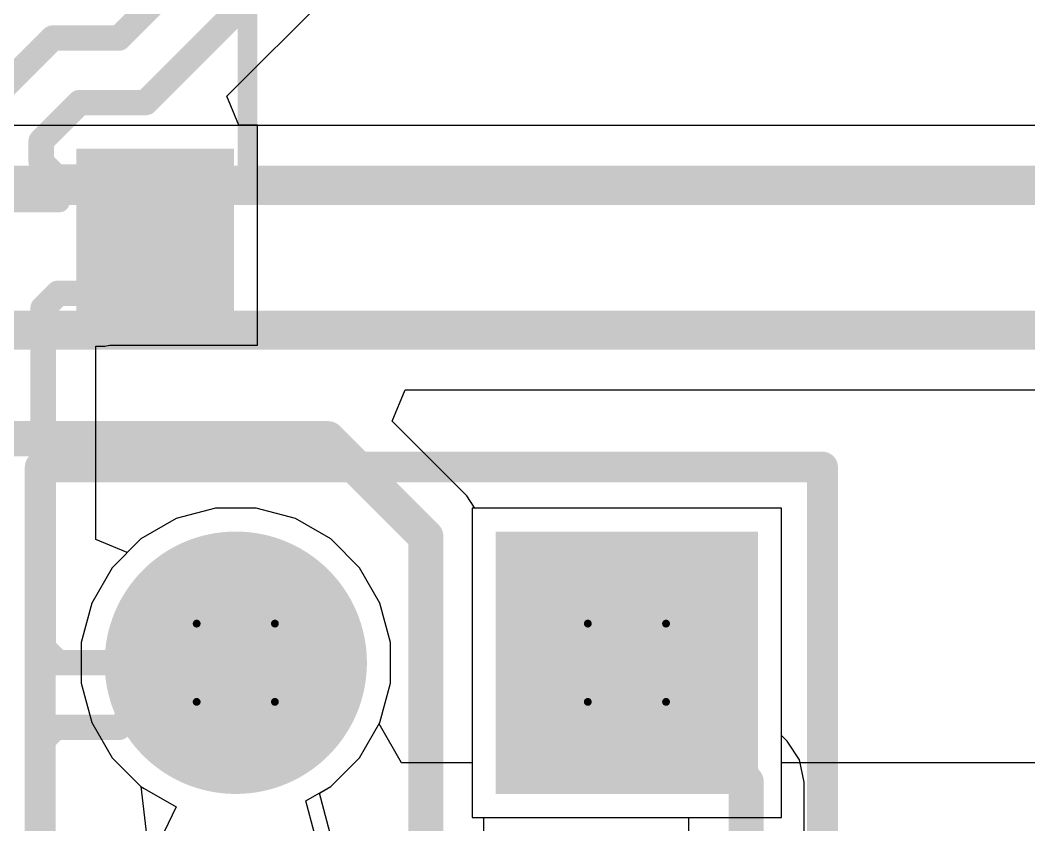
# Model space of a CAD drawing. Header units: inches. Extents: x 0 to 5401, y 0 to 5414.
# Drawn here: x 53.64 to 60.19, y 94.8 to 100.02 of the extents above; entities that cross this region are included whole.
import ezdxf

# ---------------------------------------------------------------- set-up
doc = ezdxf.new("R2010")
doc.units = ezdxf.units.IN
for name, color, linetype in [('Bottom Layer', 5, 'Continuous'), ('Bottom Solder', 6, 'Continuous'), ('Drill Drawing', 1, 'Continuous'), ('Layer 1', 16, 'Continuous'), ('Layer 2', 76, 'Continuous'), ('Multi-Layer', 9, 'Continuous'), ('Pad Holes', 156, 'Continuous'), ('Top Layer', 1, 'Continuous'), ('Top Overlay', 2, 'Continuous'), ('Top Paste', 8, 'Continuous'), ('Top Solder', 216, 'Continuous')]:
    doc.layers.add(name, color=color, linetype=linetype)

# ---------------------------------------------------------------- blocks, each defined once
blk = doc.blocks.new('HDR1X2__191')
at = {"layer": 'Bottom Layer'}
blk.add_hatch(color=5, dxfattribs=at).paths.add_polyline_path([(-0.75, 0.75), (0.75, 0.75), (0.75, -0.75), (-0.75, -0.75)])
h = blk.add_hatch(color=5, dxfattribs=at)
edge = h.paths.add_edge_path()
edge.add_arc((2.54, 0), 0.75, 0, 360)
at = {"layer": 'Bottom Solder'}
blk.add_hatch(color=6, dxfattribs=at).paths.add_polyline_path([(-0.8516, 0.8516), (0.8516, 0.8516), (0.8516, -0.8516), (-0.8516, -0.8516)])
h = blk.add_hatch(color=6, dxfattribs=at)
edge = h.paths.add_edge_path()
edge.add_arc((2.54, 0), 0.8516, 0, 360)
at = {"layer": 'Layer 1'}
blk.add_hatch(color=16, dxfattribs=at).paths.add_polyline_path([(-0.75, 0.75), (0.75, 0.75), (0.75, -0.75), (-0.75, -0.75)])
h = blk.add_hatch(color=16, dxfattribs=at)
edge = h.paths.add_edge_path()
edge.add_arc((2.54, 0), 0.75, 0, 360)
at = {"layer": 'Layer 2'}
blk.add_hatch(color=76, dxfattribs=at).paths.add_polyline_path([(-0.75, 0.75), (0.75, 0.75), (0.75, -0.75), (-0.75, -0.75)])
h = blk.add_hatch(color=76, dxfattribs=at)
edge = h.paths.add_edge_path()
edge.add_arc((2.54, 0), 0.75, 0, 360)
at = {"layer": 'Multi-Layer'}
blk.add_hatch(color=9, dxfattribs=at).paths.add_polyline_path([(-0.75, 0.75), (0.75, 0.75), (0.75, -0.75), (-0.75, -0.75)])
h = blk.add_hatch(color=9, dxfattribs=at)
edge = h.paths.add_edge_path()
edge.add_arc((2.54, 0), 0.75, 0, 360)
at = {"layer": 'Pad Holes'}
h = blk.add_hatch(color=7, dxfattribs=at)
edge = h.paths.add_edge_path()
edge.add_arc((0, 0), 0.45, 0, 360)
h = blk.add_hatch(color=7, dxfattribs=at)
edge = h.paths.add_edge_path()
edge.add_arc((2.54, 0), 0.45, 0, 360)
at = {"layer": 'Top Layer'}
blk.add_hatch(color=1, dxfattribs=at).paths.add_polyline_path([(-0.75, 0.75), (0.75, 0.75), (0.75, -0.75), (-0.75, -0.75)])
h = blk.add_hatch(color=1, dxfattribs=at)
edge = h.paths.add_edge_path()
edge.add_arc((2.54, 0), 0.75, 0, 360)
at = {"layer": 'Top Solder'}
blk.add_hatch(color=216, dxfattribs=at).paths.add_polyline_path([(-0.8516, 0.8516), (0.8516, 0.8516), (0.8516, -0.8516), (-0.8516, -0.8516)])
h = blk.add_hatch(color=216, dxfattribs=at)
edge = h.paths.add_edge_path()
edge.add_arc((2.54, 0), 0.8516, 0, 360)
at = {"layer": 'Top Overlay'}
for points in [[(3.81, 1.27, 0.2, 0.2, 0), (-1.27, 1.27, 0.2, 0.2, 0)], [(-1.27, 1.27, 0.2, 0.2, 0), (-1.27, -1.27, 0.2, 0.2, 0)], [(3.81, 1.27, 0.2, 0.2, 0), (3.81, -1.27, 0.2, 0.2, 0)], [(3.81, -1.27, 0.2, 0.2, 0), (-1.27, -1.27, 0.2, 0.2, 0)]]:
    blk.add_lwpolyline(points, format="xyseb", dxfattribs=at)
for points in [[(-1.32, 1.27, 0.1, 0.1, 1), (-1.22, 1.27, 0.1, 0.1, 1)], [(-1.32, 1.27, 0.1, 0.1, 1), (-1.22, 1.27, 0.1, 0.1, 1)], [(3.76, 1.27, 0.1, 0.1, 1), (3.86, 1.27, 0.1, 0.1, 1)], [(3.76, 1.27, 0.1, 0.1, 1), (3.86, 1.27, 0.1, 0.1, 1)], [(-1.32, -1.27, 0.1, 0.1, 1), (-1.22, -1.27, 0.1, 0.1, 1)], [(-1.32, -1.27, 0.1, 0.1, 1), (-1.22, -1.27, 0.1, 0.1, 1)], [(3.76, -1.27, 0.1, 0.1, 1), (3.86, -1.27, 0.1, 0.1, 1)], [(3.76, -1.27, 0.1, 0.1, 1), (3.86, -1.27, 0.1, 0.1, 1)]]:
    blk.add_lwpolyline(points, format="xyseb", close=True, dxfattribs=at)
blk = doc.blocks.new('SOT_23_220')
at = {"layer": 'Top Layer'}
for points in [[(-0.41, 1.46), (0.41, 1.46), (0.41, 0.54), (-0.41, 0.54)], [(-1.36, -0.54), (-0.54, -0.54), (-0.54, -1.46), (-1.36, -1.46)], [(0.54, -0.54), (1.36, -0.54), (1.36, -1.46), (0.54, -1.46)]]:
    blk.add_hatch(color=1, dxfattribs=at).paths.add_polyline_path(points)
at = {"layer": 'Top Paste'}
for points in [[(-0.41, 1.46), (0.41, 1.46), (0.41, 0.54), (-0.41, 0.54)], [(-1.36, -0.54), (-0.54, -0.54), (-0.54, -1.46), (-1.36, -1.46)], [(0.54, -0.54), (1.36, -0.54), (1.36, -1.46), (0.54, -1.46)]]:
    blk.add_hatch(color=8, dxfattribs=at).paths.add_polyline_path(points)
at = {"layer": 'Top Solder'}
for points in [[(-0.5116, 1.5616), (0.5116, 1.5616), (0.5116, 0.4384), (-0.5116, 0.4384)], [(-1.4616, -0.4384), (-0.4384, -0.4384), (-0.4384, -1.5616), (-1.4616, -1.5616)], [(0.4384, -0.4384), (1.4616, -0.4384), (1.4616, -1.5616), (0.4384, -1.5616)]]:
    blk.add_hatch(color=216, dxfattribs=at).paths.add_polyline_path(points)
at = {"layer": 'Top Overlay'}
for points in [[(-1.5494, -0.5842, 0.127, 0.127, 0), (-1.5494, 0.8128, 0.127, 0.127, 0)], [(-1.5494, 0.8128, 0.127, 0.127, 0), (-0.5588, 0.8128, 0.127, 0.127, 0)], [(0.5588, 0.8128, 0.127, 0.127, 0), (1.5494, 0.8128, 0.127, 0.127, 0)], [(1.5494, -0.5842, 0.127, 0.127, 0), (1.5494, 0.8128, 0.127, 0.127, 0)], [(-0.3302, -0.7874, 0.127, 0.127, 0), (0.3302, -0.7874, 0.127, 0.127, 0)], [(-1.6764, -1.0414, 0.127, 0.127, 0), (-1.5494, -1.1684, 0.127, 0.127, 0)], [(-1.6764, -1.2954, 0.127, 0.127, 0), (-1.6764, -1.0414, 0.127, 0.127, 0)], [(-1.6764, -1.2954, 0.127, 0.127, 0), (-1.5494, -1.1684, 0.127, 0.127, 0)]]:
    blk.add_lwpolyline(points, format="xyseb", dxfattribs=at)
for points in [[(-1.5812, 0.8128, 0.0635, 0.0635, 1), (-1.5176, 0.8128, 0.0635, 0.0635, 1)], [(-1.5812, 0.8128, 0.0635, 0.0635, 1), (-1.5176, 0.8128, 0.0635, 0.0635, 1)], [(-0.5905, 0.8128, 0.0635, 0.0635, 1), (-0.5271, 0.8128, 0.0635, 0.0635, 1)], [(0.5271, 0.8128, 0.0635, 0.0635, 1), (0.5905, 0.8128, 0.0635, 0.0635, 1)], [(1.5176, 0.8128, 0.0635, 0.0635, 1), (1.5812, 0.8128, 0.0635, 0.0635, 1)], [(1.5176, 0.8128, 0.0635, 0.0635, 1), (1.5812, 0.8128, 0.0635, 0.0635, 1)], [(-1.5812, -0.5842, 0.0635, 0.0635, 1), (-1.5176, -0.5842, 0.0635, 0.0635, 1)], [(1.5176, -0.5842, 0.0635, 0.0635, 1), (1.5812, -0.5842, 0.0635, 0.0635, 1)], [(-0.3619, -0.7874, 0.0635, 0.0635, 1), (-0.2984, -0.7874, 0.0635, 0.0635, 1)], [(0.2984, -0.7874, 0.0635, 0.0635, 1), (0.3619, -0.7874, 0.0635, 0.0635, 1)], [(-1.7082, -1.0414, 0.0635, 0.0635, 1), (-1.6446, -1.0414, 0.0635, 0.0635, 1)], [(-1.7082, -1.0414, 0.0635, 0.0635, 1), (-1.6446, -1.0414, 0.0635, 0.0635, 1)], [(-1.5812, -1.1684, 0.0635, 0.0635, 1), (-1.5176, -1.1684, 0.0635, 0.0635, 1)], [(-1.5812, -1.1684, 0.0635, 0.0635, 1), (-1.5176, -1.1684, 0.0635, 0.0635, 1)], [(-1.7082, -1.2954, 0.0635, 0.0635, 1), (-1.6446, -1.2954, 0.0635, 0.0635, 1)], [(-1.7082, -1.2954, 0.0635, 0.0635, 1), (-1.6446, -1.2954, 0.0635, 0.0635, 1)]]:
    blk.add_lwpolyline(points, format="xyseb", close=True, dxfattribs=at)

msp = doc.modelspace()

# ---------------------------------------------------------------- linework, layer by layer
at = {"layer": 'Bottom Layer'}
for p, q in [((81.6675, 99.3403), (48.7335, 99.3403)), ((56.057, 97.4203), (56.1412, 97.6235)), ((56.1412, 97.6235), (71.9268, 97.6235)), ((56.5417, 96.9357), (56.057, 97.4203)), ((56.5943, 96.857), (56.5417, 96.9357)), ((58.5858, 96.857), (56.5943, 96.857)), ((58.5858, 94.849), (58.5858, 96.857)), ((56.6517, 92.8786), (56.6517, 94.849)), ((56.6517, 94.849), (58.5858, 94.849))]:
    msp.add_line(p, q, dxfattribs=at)
for points in [[(48.7335, 98.9518, 0.254, 0.254, 0), (81.6675, 98.9518, 0.254, 0.254, 0)], [(48.8361, 98.012, 0.254, 0.254, 0), (80.5744, 98.012, 0.254, 0.254, 0)], [(51.0212, 97.3069, 0.2286, 0.2286, 0), (55.6394, 97.3069, 0.2286, 0.2286, 0)], [(55.6394, 97.3069, 0.2286, 0.2286, 0), (56.2762, 96.6701, 0.2286, 0.2286, 0)], [(56.2762, 91.9751, 0.2286, 0.2286, 0), (56.2762, 96.6701, 0.2286, 0.2286, 0)]]:
    msp.add_lwpolyline(points, format="xyseb", dxfattribs=at)
for points in [[(55.5823, 97.3069, 0.1143, 0.1143, 1), (55.6966, 97.3069, 0.1143, 0.1143, 1)], [(55.5823, 97.3069, 0.1143, 0.1143, 1), (55.6966, 97.3069, 0.1143, 0.1143, 1)], [(56.219, 96.6701, 0.1143, 0.1143, 1), (56.3333, 96.6701, 0.1143, 0.1143, 1)], [(56.219, 96.6701, 0.1143, 0.1143, 1), (56.3333, 96.6701, 0.1143, 0.1143, 1)]]:
    msp.add_lwpolyline(points, format="xyseb", close=True, dxfattribs=at)
at = {"layer": 'Drill Drawing'}
for points in [[(54.7878, 96.107, 0.0508, 0.0508, 0), (55.2958, 96.107, 0.0508, 0.0508, 0)], [(54.7878, 95.599, 0.0508, 0.0508, 0), (54.7878, 96.107, 0.0508, 0.0508, 0)], [(55.2958, 95.599, 0.0508, 0.0508, 0), (55.2958, 96.107, 0.0508, 0.0508, 0)], [(57.3278, 96.107, 0.0508, 0.0508, 0), (57.8358, 96.107, 0.0508, 0.0508, 0)], [(57.3278, 95.599, 0.0508, 0.0508, 0), (57.3278, 96.107, 0.0508, 0.0508, 0)], [(57.8358, 95.599, 0.0508, 0.0508, 0), (57.8358, 96.107, 0.0508, 0.0508, 0)], [(54.7878, 95.599, 0.0508, 0.0508, 0), (55.2958, 95.599, 0.0508, 0.0508, 0)], [(57.3278, 95.599, 0.0508, 0.0508, 0), (57.8358, 95.599, 0.0508, 0.0508, 0)]]:
    msp.add_lwpolyline(points, format="xyseb", dxfattribs=at)
for points in [[(54.7751, 96.107, 0.0254, 0.0254, 1), (54.8005, 96.107, 0.0254, 0.0254, 1)], [(54.7751, 96.107, 0.0254, 0.0254, 1), (54.8005, 96.107, 0.0254, 0.0254, 1)], [(55.2831, 96.107, 0.0254, 0.0254, 1), (55.3085, 96.107, 0.0254, 0.0254, 1)], [(55.2831, 96.107, 0.0254, 0.0254, 1), (55.3085, 96.107, 0.0254, 0.0254, 1)], [(57.3151, 96.107, 0.0254, 0.0254, 1), (57.3405, 96.107, 0.0254, 0.0254, 1)], [(57.3151, 96.107, 0.0254, 0.0254, 1), (57.3405, 96.107, 0.0254, 0.0254, 1)], [(57.8231, 96.107, 0.0254, 0.0254, 1), (57.8485, 96.107, 0.0254, 0.0254, 1)], [(57.8231, 96.107, 0.0254, 0.0254, 1), (57.8485, 96.107, 0.0254, 0.0254, 1)], [(54.7751, 95.599, 0.0254, 0.0254, 1), (54.8005, 95.599, 0.0254, 0.0254, 1)], [(54.7751, 95.599, 0.0254, 0.0254, 1), (54.8005, 95.599, 0.0254, 0.0254, 1)], [(55.2831, 95.599, 0.0254, 0.0254, 1), (55.3085, 95.599, 0.0254, 0.0254, 1)], [(55.2831, 95.599, 0.0254, 0.0254, 1), (55.3085, 95.599, 0.0254, 0.0254, 1)], [(57.3151, 95.599, 0.0254, 0.0254, 1), (57.3405, 95.599, 0.0254, 0.0254, 1)], [(57.3151, 95.599, 0.0254, 0.0254, 1), (57.3405, 95.599, 0.0254, 0.0254, 1)], [(57.8231, 95.599, 0.0254, 0.0254, 1), (57.8485, 95.599, 0.0254, 0.0254, 1)], [(57.8231, 95.599, 0.0254, 0.0254, 1), (57.8485, 95.599, 0.0254, 0.0254, 1)]]:
    msp.add_lwpolyline(points, format="xyseb", close=True, dxfattribs=at)
at = {"layer": 'Layer 1'}
for p, q in [((54.9096, 96.857), (54.6543, 96.7886)), ((55.174, 96.857), (54.9096, 96.857)), ((55.4293, 96.7886), (55.174, 96.857)), ((58.5858, 96.857), (56.5778, 96.857)), ((56.5778, 96.857), (56.5778, 94.849)), ((58.5858, 94.849), (58.5858, 96.857)), ((54.6543, 96.7886), (54.4253, 96.6564)), ((55.6583, 96.6564), (55.4293, 96.7886)), ((54.4253, 96.6564), (54.2384, 96.4695)), ((55.8452, 96.4695), (55.6583, 96.6564)), ((54.2384, 96.4695), (54.1062, 96.2405)), ((55.9774, 96.2405), (55.8452, 96.4695)), ((54.1062, 96.2405), (54.0378, 95.9852)), ((56.0458, 95.9852), (55.9774, 96.2405)), ((54.0378, 95.9852), (54.0378, 95.7208)), ((56.0458, 95.7208), (56.0458, 95.9852)), ((54.0378, 95.7208), (54.1062, 95.4655)), ((55.9774, 95.4655), (56.0458, 95.7208)), ((54.1062, 95.4655), (54.2384, 95.2365)), ((55.8452, 95.2365), (55.9774, 95.4655)), ((54.2384, 95.2365), (54.4253, 95.0496)), ((55.6583, 95.0496), (55.8452, 95.2365)), ((54.4253, 95.0496), (54.4623, 94.735)), ((55.5846, 95.0071), (55.6583, 95.0496)), ((55.6526, 94.7531), (55.5846, 95.0071)), ((56.5778, 94.849), (58.5858, 94.849))]:
    msp.add_line(p, q, dxfattribs=at)
at = {"layer": 'Layer 2'}
for p, q in [((54.9096, 96.857), (54.6543, 96.7886)), ((55.174, 96.857), (54.9096, 96.857)), ((55.4293, 96.7886), (55.174, 96.857)), ((58.5858, 96.857), (56.5778, 96.857)), ((56.5778, 96.857), (56.5778, 95.2026)), ((58.5858, 95.2026), (58.5858, 96.857)), ((54.6543, 96.7886), (54.4253, 96.6564)), ((55.6583, 96.6564), (55.4293, 96.7886)), ((54.4253, 96.6564), (54.2384, 96.4695)), ((55.8452, 96.4695), (55.6583, 96.6564)), ((54.2384, 96.4695), (54.1062, 96.2405)), ((55.9774, 96.2405), (55.8452, 96.4695)), ((54.1062, 96.2405), (54.0378, 95.9852)), ((56.0458, 95.9852), (55.9774, 96.2405)), ((54.0378, 95.9852), (54.0378, 95.7208)), ((56.0458, 95.7208), (56.0458, 95.9852)), ((54.0378, 95.7208), (54.1062, 95.4655)), ((55.9774, 95.4655), (56.0458, 95.7208)), ((54.1062, 95.4655), (54.2384, 95.2365)), ((55.9722, 95.4566), (55.9774, 95.4655)), ((56.1189, 95.2026), (55.9722, 95.4566)), ((54.2384, 95.2365), (54.4253, 95.0496)), ((56.5778, 95.2026), (56.1189, 95.2026)), ((69.9159, 95.2026), (58.5858, 95.2026)), ((54.4253, 95.0496), (54.4466, 95.0373)), ((54.4466, 95.0373), (54.6542, 94.9173)), ((54.6542, 94.9173), (54.5499, 94.7018))]:
    msp.add_line(p, q, dxfattribs=at)
at = {"layer": 'Top Layer'}
for p, q in [((54.9836, 99.5299), (56.5153, 101.0616)), ((55.0613, 99.3422), (54.9836, 99.5299)), ((55.1826, 99.3422), (55.0613, 99.3422)), ((55.1826, 97.9142), (55.1826, 99.3422)), ((54.134, 96.6524), (54.134, 97.9076)), ((54.134, 97.9076), (54.1912, 97.9076)), ((54.1912, 97.9076), (54.2243, 97.9142)), ((54.2243, 97.9142), (55.1826, 97.9142)), ((54.9096, 96.857), (54.6543, 96.7886)), ((55.174, 96.857), (54.9096, 96.857)), ((55.4293, 96.7886), (55.174, 96.857)), ((58.5858, 96.857), (56.5778, 96.857)), ((56.5778, 96.857), (56.5778, 94.849)), ((58.5858, 95.3801), (58.5858, 96.857)), ((54.6543, 96.7886), (54.4253, 96.6564)), ((55.6583, 96.6564), (55.4293, 96.7886)), ((54.3372, 96.5683), (54.134, 96.6524)), ((54.4253, 96.6564), (54.3372, 96.5683)), ((55.8452, 96.4695), (55.6583, 96.6564)), ((55.9774, 96.2405), (55.8452, 96.4695)), ((56.0458, 95.9852), (55.9774, 96.2405)), ((56.0458, 95.7208), (56.0458, 95.9852)), ((55.9774, 95.4655), (56.0458, 95.7208)), ((55.8452, 95.2365), (55.9774, 95.4655)), ((58.622, 95.3438), (58.5858, 95.3801)), ((58.7034, 95.222), (58.622, 95.3438)), ((55.6583, 95.0496), (55.8452, 95.2365)), ((58.732, 95.0783), (58.7034, 95.222)), ((55.4966, 94.9563), (55.6583, 95.0496)), ((58.732, 92.8685), (58.732, 95.0783)), ((55.551, 94.7531), (55.4966, 94.9563)), ((56.5778, 94.849), (57.981, 94.849)), ((57.981, 94.849), (57.981, 93.3003))]:
    msp.add_line(p, q, dxfattribs=at)
for points in [[(54.2835, 99.9079, 0.1651, 0.1651, 0), (55.8535, 101.4779, 0.1651, 0.1651, 0)], [(54.4571, 99.4888, 0.1651, 0.1651, 0), (56.2726, 101.3043, 0.1651, 0.1651, 0)], [(53.3591, 99.4127, 0.1651, 0.1651, 0), (53.8542, 99.9079, 0.1651, 0.1651, 0)], [(53.8542, 99.9079, 0.1651, 0.1651, 0), (54.2835, 99.9079, 0.1651, 0.1651, 0)], [(53.7782, 99.2391, 0.1651, 0.1651, 0), (54.0278, 99.4888, 0.1651, 0.1651, 0)], [(54.0278, 99.4888, 0.1651, 0.1651, 0), (54.4571, 99.4888, 0.1651, 0.1651, 0)], [(53.7782, 99.1024, 0.1651, 0.1651, 0), (53.7782, 99.2391, 0.1651, 0.1651, 0)], [(53.7782, 99.1024, 0.1651, 0.1651, 0), (53.8749, 99.0057, 0.1651, 0.1651, 0)], [(53.8749, 99.0057, 0.1651, 0.1651, 0), (54.1912, 99.0057, 0.1651, 0.1651, 0)], [(54.1912, 99.0057, 0.1651, 0.1651, 0), (54.5186, 98.6782, 0.1651, 0.1651, 0)], [(54.5186, 98.5782, 0.1651, 0.1651, 0), (54.5186, 98.6782, 0.1651, 0.1651, 0)], [(54.1912, 98.2508, 0.1651, 0.1651, 0), (54.5186, 98.5782, 0.1651, 0.1651, 0)], [(53.7909, 98.154, 0.1651, 0.1651, 0), (53.8876, 98.2508, 0.1651, 0.1651, 0)], [(53.8876, 98.2508, 0.1651, 0.1651, 0), (54.1912, 98.2508, 0.1651, 0.1651, 0)], [(53.7909, 95.9497, 0.1651, 0.1651, 0), (53.7909, 98.154, 0.1651, 0.1651, 0)], [(53.7909, 95.9497, 0.1651, 0.1651, 0), (53.8876, 95.853, 0.1651, 0.1651, 0)], [(57.5818, 95.853, 0.2286, 0.2286, 0), (58.3565, 95.0783, 0.2286, 0.2286, 0)], [(53.8876, 95.853, 0.1651, 0.1651, 0), (54.7026, 95.853, 0.1651, 0.1651, 0)], [(54.2835, 95.4339, 0.1651, 0.1651, 0), (54.7026, 95.853, 0.1651, 0.1651, 0)], [(54.7026, 95.853, 0.1651, 0.1651, 0), (55.0418, 95.853, 0.1651, 0.1651, 0)], [(53.7739, 95.3372, 0.1651, 0.1651, 0), (53.8706, 95.4339, 0.1651, 0.1651, 0)], [(53.8706, 95.4339, 0.1651, 0.1651, 0), (54.2835, 95.4339, 0.1651, 0.1651, 0)], [(53.7739, 92.5673, 0.1651, 0.1651, 0), (53.7739, 95.3372, 0.1651, 0.1651, 0)], [(58.3565, 92.8685, 0.2286, 0.2286, 0), (58.3565, 95.0783, 0.2286, 0.2286, 0)]]:
    msp.add_lwpolyline(points, format="xyseb", dxfattribs=at)
for points in [[(53.8129, 99.9079, 0.0825, 0.0825, 1), (53.8955, 99.9079, 0.0825, 0.0825, 1)], [(53.8129, 99.9079, 0.0825, 0.0825, 1), (53.8955, 99.9079, 0.0825, 0.0825, 1)], [(54.2422, 99.9079, 0.0825, 0.0825, 1), (54.3248, 99.9079, 0.0825, 0.0825, 1)], [(54.2422, 99.9079, 0.0825, 0.0825, 1), (54.3248, 99.9079, 0.0825, 0.0825, 1)], [(53.9865, 99.4888, 0.0825, 0.0825, 1), (54.069, 99.4888, 0.0825, 0.0825, 1)], [(53.9865, 99.4888, 0.0825, 0.0825, 1), (54.069, 99.4888, 0.0825, 0.0825, 1)], [(54.4158, 99.4888, 0.0825, 0.0825, 1), (54.4984, 99.4888, 0.0825, 0.0825, 1)], [(54.4158, 99.4888, 0.0825, 0.0825, 1), (54.4984, 99.4888, 0.0825, 0.0825, 1)], [(53.7369, 99.2391, 0.0825, 0.0825, 1), (53.8194, 99.2391, 0.0825, 0.0825, 1)], [(53.7369, 99.2391, 0.0825, 0.0825, 1), (53.8194, 99.2391, 0.0825, 0.0825, 1)], [(53.7369, 99.1024, 0.0825, 0.0825, 1), (53.8194, 99.1024, 0.0825, 0.0825, 1)], [(53.7369, 99.1024, 0.0825, 0.0825, 1), (53.8194, 99.1024, 0.0825, 0.0825, 1)], [(53.8336, 99.0057, 0.0825, 0.0825, 1), (53.9162, 99.0057, 0.0825, 0.0825, 1)], [(53.8336, 99.0057, 0.0825, 0.0825, 1), (53.9162, 99.0057, 0.0825, 0.0825, 1)], [(54.1499, 99.0057, 0.0825, 0.0825, 1), (54.2324, 99.0057, 0.0825, 0.0825, 1)], [(54.1499, 99.0057, 0.0825, 0.0825, 1), (54.2324, 99.0057, 0.0825, 0.0825, 1)], [(54.4773, 98.6782, 0.0825, 0.0825, 1), (54.5599, 98.6782, 0.0825, 0.0825, 1)], [(54.4773, 98.6782, 0.0825, 0.0825, 1), (54.5599, 98.6782, 0.0825, 0.0825, 1)], [(54.4773, 98.5782, 0.0825, 0.0825, 1), (54.5599, 98.5782, 0.0825, 0.0825, 1)], [(54.4773, 98.5782, 0.0825, 0.0825, 1), (54.5599, 98.5782, 0.0825, 0.0825, 1)], [(53.8463, 98.2508, 0.0825, 0.0825, 1), (53.9289, 98.2508, 0.0825, 0.0825, 1)], [(53.8463, 98.2508, 0.0825, 0.0825, 1), (53.9289, 98.2508, 0.0825, 0.0825, 1)], [(54.1499, 98.2508, 0.0825, 0.0825, 1), (54.2324, 98.2508, 0.0825, 0.0825, 1)], [(54.1499, 98.2508, 0.0825, 0.0825, 1), (54.2324, 98.2508, 0.0825, 0.0825, 1)], [(53.7496, 98.154, 0.0825, 0.0825, 1), (53.8321, 98.154, 0.0825, 0.0825, 1)], [(53.7496, 98.154, 0.0825, 0.0825, 1), (53.8321, 98.154, 0.0825, 0.0825, 1)], [(53.7496, 95.9497, 0.0825, 0.0825, 1), (53.8321, 95.9497, 0.0825, 0.0825, 1)], [(53.7496, 95.9497, 0.0825, 0.0825, 1), (53.8321, 95.9497, 0.0825, 0.0825, 1)], [(57.5247, 95.853, 0.1143, 0.1143, 1), (57.639, 95.853, 0.1143, 0.1143, 1)], [(53.8463, 95.853, 0.0825, 0.0825, 1), (53.9289, 95.853, 0.0825, 0.0825, 1)], [(53.8463, 95.853, 0.0825, 0.0825, 1), (53.9289, 95.853, 0.0825, 0.0825, 1)], [(54.6613, 95.853, 0.0825, 0.0825, 1), (54.7439, 95.853, 0.0825, 0.0825, 1)], [(54.6613, 95.853, 0.0825, 0.0825, 1), (54.7439, 95.853, 0.0825, 0.0825, 1)], [(54.6613, 95.853, 0.0825, 0.0825, 1), (54.7439, 95.853, 0.0825, 0.0825, 1)], [(55.0005, 95.853, 0.0825, 0.0825, 1), (55.0831, 95.853, 0.0825, 0.0825, 1)], [(53.8293, 95.4339, 0.0825, 0.0825, 1), (53.9118, 95.4339, 0.0825, 0.0825, 1)], [(53.8293, 95.4339, 0.0825, 0.0825, 1), (53.9118, 95.4339, 0.0825, 0.0825, 1)], [(54.2422, 95.4339, 0.0825, 0.0825, 1), (54.3248, 95.4339, 0.0825, 0.0825, 1)], [(54.2422, 95.4339, 0.0825, 0.0825, 1), (54.3248, 95.4339, 0.0825, 0.0825, 1)], [(53.7326, 95.3372, 0.0825, 0.0825, 1), (53.8151, 95.3372, 0.0825, 0.0825, 1)], [(53.7326, 95.3372, 0.0825, 0.0825, 1), (53.8151, 95.3372, 0.0825, 0.0825, 1)], [(58.2994, 95.0783, 0.1143, 0.1143, 1), (58.4137, 95.0783, 0.1143, 0.1143, 1)], [(58.2994, 95.0783, 0.1143, 0.1143, 1), (58.4137, 95.0783, 0.1143, 0.1143, 1)]]:
    msp.add_lwpolyline(points, format="xyseb", close=True, dxfattribs=at)

# ---------------------------------------------------------------- block references
msp.add_blockref('SOT_23_220', (53.5686, 99.6282))
at = {"rotation": 180}
msp.add_blockref('HDR1X2__191', (57.5818, 95.853), dxfattribs=at)

doc.saveas('drawing.dxf')
